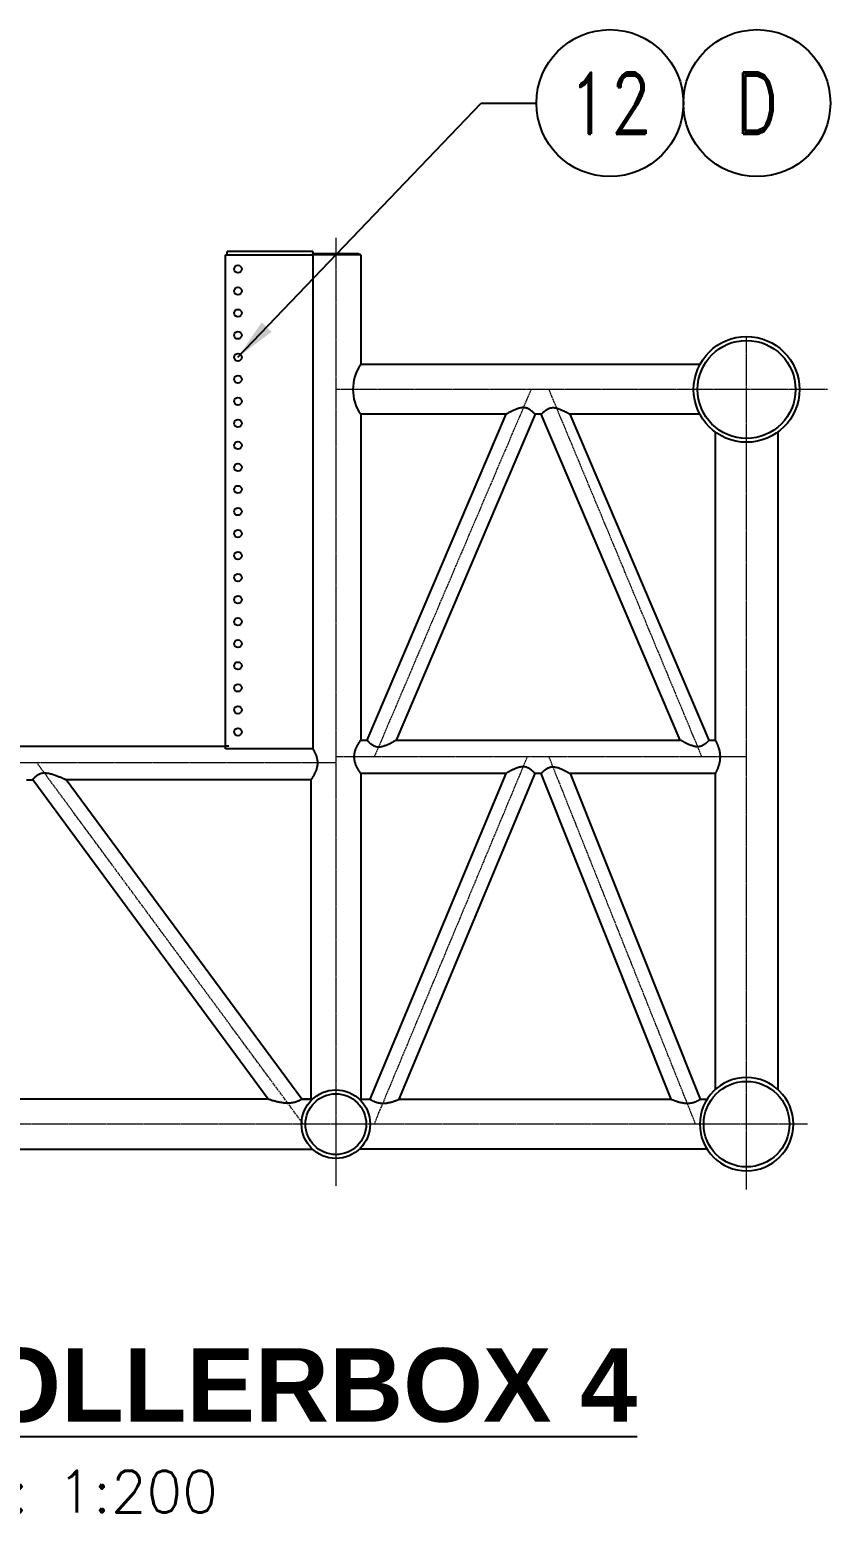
# Model space of a CAD drawing. Header units: millimetres. Extents: x 1177 to 110351, y -48371 to 8578.
# Drawn here: x 9301 to 15838, y -19170 to -7062 of the extents above; entities that cross this region are included whole.
import ezdxf
from ezdxf.enums import TextEntityAlignment as Align

# ---------------------------------------------------------------- set-up
doc = ezdxf.new("R2010")
doc.units = ezdxf.units.MM
doc.linetypes.add('CENTER', pattern=[50.8, 31.75, -6.35, 6.35, -6.35])
doc.linetypes.add('HIDDEN', pattern=[9.525, 6.35, -3.175])
doc.layers.add('CENTRELINES', color=1, linetype='CENTER', lineweight=5)
for name, color, linetype in [('DIM', 1, 'Continuous'), ('PH-20C6', 7, 'HIDDEN'), ('PH-60E', 7, 'Continuous'), ('PV-60E', 7, 'Continuous'), ('TEXT25', 3, 'Continuous')]:
    doc.layers.add(name, color=color, linetype=linetype)
doc.styles.add('ARIALBOLD', font='arialbd.ttf')
doc.styles.add('ROMAND', font='romand.shx', dxfattribs={"width": 0.8})
doc.styles.add('ROMANS', font='simplex.shx', dxfattribs={"width": 0.8})
doc.dimstyles.new('200', dxfattribs={"dimscale": 200, "dimtxt": 1.7, "dimasz": 1.7, "dimexe": 1, "dimexo": 1, "dimgap": 1, "dimtad": 3, "dimdec": 0, "dimdsep": 46, "dimtxsty": 'ROMANS', "dimcen": 2.5, "dimclrd": 1, "dimclre": 1, "dimclrt": 2, "dimadec": 0, "dimazin": 0, "dimtfac": 1, "dimtdec": 0, "dimtmove": 0, "dimatfit": 3, "dimfxl": 2, "dimtolj": 1, "dimtzin": 0, "dimarcsym": 0})

# ---------------------------------------------------------------- blocks, each defined once
blk = doc.blocks.new('A3 - TAGG')
at = {"layer": 'TEXT25'}
blk.add_circle((0, 0), 3, dxfattribs=at)
at = {"layer": 'TEXT25', "style": 'ROMAND', "width": 0.8}
blk.add_attdef('1', text='', height=2.5, dxfattribs=at).set_placement((0, 0), align=Align.MIDDLE_CENTER)
blk = doc.blocks.new('section_4')
at = {"extrusion": (0, 1, 0)}
for p, q in [((1600, 7100), (2311, 7100)), ((1600, 3064), (1600, 7100)), ((2311, 7125), (1612, 7125)), ((1612, 7100), (1612, 7125)), ((2311, 7125), (2311, 3064)), ((-1600, 3087), (1600, 3087)), ((2311, 3064), (1600, 3064)), ((-25, 2813), (25, 2813)), ((1948, 203), (25, 2813)), ((2297, 2813), (297, 2813)), ((2221, 203), (297, 2813)), ((2308, 203), (2221, 203))]:
    blk.add_line(p, q, dxfattribs=at)
for p, q in [((2703, 7100), (2311, 7100)), ((2312, 7100), (2312, 7110)), ((2312, 7110), (2688, 7110)), ((2688, 7110), (2688, 7100)), ((2703, 7100), (2703, 6203)), ((5472, 6203), (2703, 6203)), ((2703, 5797), (2703, 3137)), ((3888, 5797), (2703, 5797)), ((3888, 5797), (2753, 3137)), ((4126, 5797), (2991, 3137)), ((4176, 5797), (4126, 5797)), ((5311, 3137), (4176, 5797)), ((5549, 3137), (4414, 5797)), ((5472, 5797), (4414, 5797)), ((5599, 3137), (5599, 5651)), ((6107, 5651), (6107, 285)), ((2703, 3137), (2753, 3137)), ((2991, 3137), (5312, 3137)), ((5549, 3137), (5599, 3137)), ((2297, 192), (2297, 2813)), ((3889, 2863), (2703, 2863)), ((2703, 2863), (2703, 192)), ((2779, 203), (3889, 2863)), ((3017, 203), (4126, 2863)), ((4176, 2863), (4126, 2863)), ((5238, 203), (4176, 2863)), ((5599, 2863), (4412, 2863)), ((4412, 2863), (5474, 203)), ((5599, 285), (5599, 2863)), ((1948, 203), (-1948, 203)), ((2221, 203), (2308, 203)), ((2703, 203), (2779, 203)), ((3017, 203), (5238, 203)), ((5474, 203), (5530, 203)), ((-2308, -203), (2308, -203)), ((5530, -203), (2692, -203))]:
    blk.add_line(p, q)
for centre in [(1700, 6983), (1700, 6803), (1700, 6623), (1700, 6443), (1700, 6263), (1700, 6083), (1700, 5903), (1700, 5723), (1700, 5543), (1700, 5363), (1700, 5183), (1700, 5003), (1700, 4823), (1700, 4643), (1700, 4463), (1700, 4283), (1700, 4103), (1700, 3923), (1700, 3743), (1700, 3563), (1700, 3383), (1700, 3203)]:
    blk.add_circle(centre, 31)
at = {"ltscale": 0.5}
for centre, radius in [((5853, 6000), 432), ((5853, 6000), 400), ((2500, 0), 280), ((2500, 0), 248)]:
    blk.add_circle(centre, radius, dxfattribs=at)
blk.add_arc((2993, 6000), 354, 145.0028, 214.9972, dxfattribs=at)
at = {"extrusion": (0, -5.86771e-16, -1)}
for major_axis, start_param, end_param in [((-382, 0), -3.141592653589793, 3.141592653589793), ((-350, 0), 3.141593, 9.424778)]:
    blk.add_ellipse((5853, 0), major_axis=major_axis, ratio=0.997354, start_param=start_param, end_param=end_param, dxfattribs=at)
for points, knots in [([(2311, 3064), (2311, 3064), (2312, 3063), (2313, 3060), (2315, 3058), (2318, 3052), (2320, 3049), (2323, 3044), (2324, 3040), (2328, 3034), (2329, 3030), (2333, 3023), (2334, 3019), (2338, 3011), (2339, 3007), (2342, 2999), (2343, 2995), (2345, 2986), (2346, 2982), (2348, 2973), (2349, 2968), (2349, 2959), (2350, 2954), (2350, 2950)], [721.357271, 721.357271, 721.357271, 721.357271, 723.447251, 723.447251, 736.77568, 736.77568, 750.104109, 750.104109, 763.587208, 763.587208, 777.070307, 777.070307, 790.553406, 790.553406, 804.036505, 804.036505, 817.519604, 817.519604, 831.002703, 831.002703, 844.485803, 844.485803, 857.968902, 857.968902, 857.968902, 857.968902]), ([(2350, 2950), (2350, 2946), (2349, 2941), (2349, 2932), (2348, 2927), (2346, 2918), (2345, 2914), (2343, 2905), (2342, 2901), (2339, 2893), (2338, 2889), (2334, 2881), (2333, 2877), (2329, 2870), (2328, 2866), (2324, 2860), (2323, 2856), (2320, 2851), (2318, 2848), (2315, 2842), (2313, 2840), (2310, 2835), (2309, 2832), (2306, 2828), (2305, 2826), (2303, 2822), (2302, 2821), (2300, 2818), (2299, 2817), (2298, 2815), (2298, 2815), (2297, 2814), (2297, 2813), (2297, 2813)], [0, 0, 0, 0, 13.483099, 13.483099, 26.966198, 26.966198, 40.449297, 40.449297, 53.932397, 53.932397, 67.415496, 67.415496, 80.898595, 80.898595, 94.381694, 94.381694, 107.864793, 107.864793, 121.193222, 121.193222, 134.521651, 134.521651, 147.85008, 147.85008, 161.178509, 161.178509, 174.506938, 174.506938, 187.835367, 187.835367, 201.163796, 201.163796, 214.492225, 214.492225, 214.492225, 214.492225]), ([(25, 2813), (25, 2813), (25, 2814), (26, 2814), (26, 2815), (27, 2816), (28, 2817), (29, 2818), (30, 2819), (32, 2822), (33, 2823), (36, 2826), (37, 2827), (40, 2830), (42, 2832), (45, 2835), (47, 2837), (51, 2841), (53, 2842), (57, 2846), (60, 2848), (65, 2852), (67, 2853), (73, 2857), (76, 2858), (81, 2860), (82, 2861), (85, 2862), (87, 2863), (90, 2864), (92, 2865), (95, 2866), (97, 2866), (101, 2867), (102, 2867), (106, 2868), (108, 2868), (113, 2868), (117, 2868), (120, 2868)], [606.546722, 606.546722, 606.546722, 606.546722, 617.272365, 617.272365, 627.998008, 627.998008, 638.723651, 638.723651, 649.449293, 649.449293, 660.174936, 660.174936, 670.900579, 670.900579, 681.626222, 681.626222, 692.351865, 692.351865, 702.92155, 702.92155, 713.491236, 713.491236, 724.060922, 724.060922, 734.630608, 734.630608, 739.915451, 739.915451, 745.200294, 745.200294, 750.485137, 750.485137, 755.76998, 755.76998, 761.054822, 761.054822, 766.339665, 766.339665, 776.909351, 776.909351, 776.909351, 776.909351]), ([(120, 2868), (131, 2868), (136, 2868), (146, 2867), (151, 2866), (161, 2864), (166, 2863), (176, 2861), (181, 2859), (191, 2856), (196, 2854), (206, 2851), (211, 2849), (220, 2846), (224, 2844), (233, 2841), (237, 2839), (245, 2836), (250, 2834), (258, 2831), (262, 2829), (268, 2827), (269, 2826), (273, 2824), (275, 2823), (278, 2822), (280, 2821), (283, 2820), (284, 2819), (286, 2818), (287, 2818), (289, 2817), (289, 2817), (291, 2816), (292, 2816), (293, 2815), (293, 2815), (295, 2815), (295, 2814), (296, 2814), (296, 2814), (297, 2814), (297, 2814), (297, 2813), (297, 2813), (297, 2813)], [0, 0, 0, 0, 15.040445, 15.040445, 30.080891, 30.080891, 45.121336, 45.121336, 60.161782, 60.161782, 75.202227, 75.202227, 90.242673, 90.242673, 105.283118, 105.283118, 120.323564, 120.323564, 135.189235, 135.189235, 150.054906, 150.054906, 157.487742, 157.487742, 164.920578, 164.920578, 172.353413, 172.353413, 179.786249, 179.786249, 184.574474, 184.574474, 189.362698, 189.362698, 194.150923, 194.150923, 198.939148, 198.939148, 203.727372, 203.727372, 208.515597, 208.515597, 213.303822, 213.303822, 218.092046, 218.092046, 218.092046, 218.092046]), ([(2104, 171), (2099, 171), (2095, 171), (2085, 172), (2081, 172), (2071, 173), (2067, 174), (2057, 175), (2053, 176), (2044, 177), (2039, 178), (2030, 180), (2026, 181), (2018, 183), (2013, 184), (2005, 186), (2002, 187), (1995, 189), (1992, 190), (1985, 191), (1982, 192), (1976, 194), (1973, 195), (1968, 197), (1965, 198), (1961, 199), (1959, 200), (1955, 201), (1954, 201), (1951, 202), (1950, 203), (1949, 203), (1948, 203), (1948, 203)], [0, 0, 0, 0, 13.517348, 13.517348, 27.034695, 27.034695, 40.552043, 40.552043, 54.06939, 54.06939, 67.586738, 67.586738, 81.104085, 81.104085, 94.621433, 94.621433, 108.13878, 108.13878, 120.047966, 120.047966, 131.957152, 131.957152, 143.866338, 143.866338, 155.775524, 155.775524, 167.68471, 167.68471, 179.593896, 179.593896, 191.503082, 191.503082, 203.412268, 203.412268, 203.412268, 203.412268]), ([(2221, 203), (2221, 203), (2220, 203), (2220, 203), (2219, 202), (2218, 202), (2217, 201), (2216, 200), (2215, 200), (2212, 198), (2211, 197), (2208, 196), (2206, 195), (2203, 193), (2201, 192), (2197, 190), (2195, 189), (2190, 187), (2187, 186), (2182, 184), (2179, 182), (2172, 180), (2169, 179), (2162, 177), (2159, 177), (2152, 175), (2148, 174), (2140, 173), (2136, 173), (2129, 172), (2125, 172), (2117, 171), (2113, 171), (2102, 171)], [579.361643, 579.361643, 579.361643, 579.361643, 589.670279, 589.670279, 599.978914, 599.978914, 610.28755, 610.28755, 620.596186, 620.596186, 630.904821, 630.904821, 641.213457, 641.213457, 651.522093, 651.522093, 661.830728, 661.830728, 673.089231, 673.089231, 684.347734, 684.347734, 695.606236, 695.606236, 706.864739, 706.864739, 718.123242, 718.123242, 729.381744, 729.381744, 740.640247, 740.640247, 751.89875, 751.89875, 751.89875, 751.89875])]:
    blk.add_open_spline(points, degree=3, knots=knots)
at = {"layer": 'CENTRELINES', "color": 1, "linetype": 'CENTER', "ltscale": 0.4}
for p, q in [((2500, 7237), (2500, -505)), ((5853, -533), (5853, 6427)), ((6514, 6000), (2500, 6000)), ((4094, 6000), (2814, 3000)), ((4238, 6000), (5487, 3000)), ((2500, 2950), (-2500, 2950)), ((5853, 3000), (2500, 3000)), ((2813, 0), (4064, 3000)), ((5437, 0), (4240, 3000)), ((6351, 0), (-6351, 0))]:
    blk.add_line(p, q, dxfattribs=at)
at = {"layer": 'CENTRELINES', "color": 1, "linetype": 'CENTER', "ltscale": 0.4, "extrusion": (0, 1, 0)}
blk.add_line((2234, 0), (60, 2950), dxfattribs=at)
at = {"layer": 'PH-20C6', "extrusion": (0, 1, 0)}
blk.add_line((1625, 3087), (1600, 3087), dxfattribs=at)
at = {"layer": 'PH-60E'}
blk.add_open_spline([(5420, 178), (5420, 178), (5421, 178), (5424, 179), (5427, 180), (5433, 182), (5435, 183), (5441, 186), (5443, 187), (5447, 189), (5450, 190), (5454, 192), (5456, 193), (5459, 195), (5461, 195), (5464, 197), (5466, 198), (5468, 199), (5469, 200), (5471, 201), (5472, 202), (5473, 202), (5473, 203), (5474, 203), (5474, 203), (5474, 203)], degree=3, knots=[419.698317, 419.698317, 419.698317, 419.698317, 420.563047, 420.563047, 431.022055, 431.022055, 441.481064, 441.481064, 451.940072, 451.940072, 462.381696, 462.381696, 472.82332, 472.82332, 483.264944, 483.264944, 493.706568, 493.706568, 504.148191, 504.148191, 514.589815, 514.589815, 525.031439, 525.031439, 535.473063, 535.473063, 535.473063, 535.473063], dxfattribs=at)
at = {"layer": 'PV-60E'}
for points, knots in [([(4126, 5797), (4126, 5797), (4126, 5797), (4126, 5797), (4125, 5798), (4124, 5799), (4123, 5800), (4122, 5801), (4121, 5802), (4119, 5805), (4118, 5806), (4115, 5808), (4113, 5810), (4110, 5813), (4109, 5814), (4105, 5818), (4103, 5819), (4100, 5823), (4097, 5824), (4093, 5828), (4091, 5830), (4085, 5833), (4083, 5835), (4077, 5839), (4074, 5840), (4068, 5843), (4065, 5845), (4060, 5847), (4058, 5847), (4055, 5848), (4053, 5849), (4050, 5850), (4048, 5850), (4045, 5851), (4043, 5851), (4039, 5851), (4038, 5852), (4034, 5852), (4032, 5852), (4026, 5852), (4021, 5851), (4012, 5850), (4007, 5849), (3998, 5847), (3994, 5846), (3985, 5843), (3980, 5842), (3972, 5838), (3967, 5836), (3959, 5833), (3955, 5831), (3947, 5827), (3943, 5826), (3936, 5822), (3932, 5820), (3926, 5817), (3923, 5816), (3918, 5813), (3916, 5812), (3911, 5809), (3909, 5808), (3904, 5805), (3902, 5804), (3899, 5802), (3897, 5801), (3894, 5800), (3893, 5799), (3891, 5798), (3890, 5798), (3889, 5797), (3889, 5797), (3889, 5797)], [169.492571, 169.492571, 169.492571, 169.492571, 179.968019, 179.968019, 190.443467, 190.443467, 200.918915, 200.918915, 211.394363, 211.394363, 221.869811, 221.869811, 232.345259, 232.345259, 242.820707, 242.820707, 253.296155, 253.296155, 264.007278, 264.007278, 274.718402, 274.718402, 285.429525, 285.429525, 296.140649, 296.140649, 306.851772, 306.851772, 312.207334, 312.207334, 317.562896, 317.562896, 322.918457, 322.918457, 328.274019, 328.274019, 333.629581, 333.629581, 338.985142, 338.985142, 352.948528, 352.948528, 366.911913, 366.911913, 380.875298, 380.875298, 394.838683, 394.838683, 408.802068, 408.802068, 422.765453, 422.765453, 436.728838, 436.728838, 450.692223, 450.692223, 461.632283, 461.632283, 472.572343, 472.572343, 483.512403, 483.512403, 494.452463, 494.452463, 505.392523, 505.392523, 516.332582, 516.332582, 527.272642, 527.272642, 538.212702, 538.212702, 538.212702, 538.212702]), ([(4176, 5797), (4176, 5797), (4177, 5797), (4178, 5797), (4178, 5798), (4179, 5799), (4180, 5800), (4181, 5801), (4182, 5802), (4185, 5805), (4186, 5806), (4188, 5808), (4190, 5810), (4193, 5813), (4195, 5814), (4198, 5818), (4200, 5819), (4204, 5823), (4206, 5824), (4210, 5828), (4213, 5830), (4218, 5833), (4220, 5835), (4226, 5839), (4229, 5840), (4235, 5843), (4238, 5845), (4243, 5847), (4245, 5847), (4248, 5848), (4250, 5849), (4253, 5850), (4255, 5850), (4259, 5851), (4260, 5851), (4264, 5851), (4266, 5852), (4269, 5852), (4271, 5852), (4277, 5852), (4282, 5851), (4291, 5850), (4296, 5849), (4305, 5847), (4310, 5846), (4319, 5843), (4323, 5842), (4332, 5838), (4336, 5836), (4344, 5833), (4348, 5831), (4356, 5827), (4360, 5826), (4368, 5822), (4371, 5820), (4377, 5817), (4380, 5816), (4385, 5813), (4387, 5812), (4392, 5809), (4395, 5808), (4399, 5805), (4401, 5804), (4405, 5802), (4406, 5801), (4409, 5800), (4410, 5799), (4412, 5798), (4413, 5798), (4414, 5797), (4414, 5797), (4414, 5797)], [169.492571, 169.492571, 169.492571, 169.492571, 179.968019, 179.968019, 190.443467, 190.443467, 200.918915, 200.918915, 211.394363, 211.394363, 221.869811, 221.869811, 232.345259, 232.345259, 242.820707, 242.820707, 253.296155, 253.296155, 264.007278, 264.007278, 274.718402, 274.718402, 285.429525, 285.429525, 296.140649, 296.140649, 306.851772, 306.851772, 312.207334, 312.207334, 317.562896, 317.562896, 322.918457, 322.918457, 328.274019, 328.274019, 333.629581, 333.629581, 338.985142, 338.985142, 352.948528, 352.948528, 366.911913, 366.911913, 380.875298, 380.875298, 394.838683, 394.838683, 408.802068, 408.802068, 422.765453, 422.765453, 436.728838, 436.728838, 450.692223, 450.692223, 461.632283, 461.632283, 472.572343, 472.572343, 483.512403, 483.512403, 494.452463, 494.452463, 505.392523, 505.392523, 516.332582, 516.332582, 527.272642, 527.272642, 538.212702, 538.212702, 538.212702, 538.212702]), ([(2650, 3000), (2650, 3004), (2651, 3009), (2651, 3018), (2652, 3023), (2654, 3032), (2655, 3036), (2657, 3045), (2658, 3049), (2661, 3057), (2662, 3061), (2666, 3069), (2667, 3073), (2671, 3080), (2672, 3084), (2676, 3090), (2677, 3094), (2680, 3099), (2682, 3102), (2685, 3108), (2687, 3110), (2690, 3115), (2691, 3118), (2694, 3122), (2695, 3124), (2697, 3128), (2698, 3129), (2700, 3132), (2701, 3133), (2702, 3135), (2702, 3135), (2703, 3136), (2703, 3137), (2703, 3137)], [0, 0, 0, 0, 13.483099, 13.483099, 26.966198, 26.966198, 40.449297, 40.449297, 53.932397, 53.932397, 67.415496, 67.415496, 80.898595, 80.898595, 94.381694, 94.381694, 107.864793, 107.864793, 121.193222, 121.193222, 134.521651, 134.521651, 147.85008, 147.85008, 161.178509, 161.178509, 174.506938, 174.506938, 187.835367, 187.835367, 201.163796, 201.163796, 214.492225, 214.492225, 214.492225, 214.492225]), ([(2753, 3137), (2753, 3137), (2753, 3136), (2754, 3136), (2754, 3135), (2755, 3134), (2756, 3134), (2758, 3132), (2759, 3131), (2761, 3129), (2762, 3128), (2764, 3125), (2766, 3124), (2769, 3121), (2771, 3119), (2774, 3116), (2776, 3114), (2780, 3111), (2782, 3109), (2786, 3105), (2789, 3104), (2794, 3100), (2797, 3098), (2802, 3095), (2805, 3093), (2811, 3090), (2814, 3089), (2819, 3087), (2821, 3086), (2824, 3085), (2826, 3085), (2829, 3084), (2831, 3083), (2835, 3083), (2836, 3082), (2840, 3082), (2842, 3082), (2845, 3082), (2847, 3082), (2854, 3082), (2858, 3082), (2867, 3083), (2872, 3084), (2881, 3086), (2886, 3087), (2895, 3090), (2899, 3092), (2908, 3095), (2912, 3097), (2920, 3100), (2925, 3102), (2933, 3106), (2936, 3108), (2944, 3111), (2947, 3113), (2953, 3116), (2956, 3118), (2961, 3120), (2964, 3122), (2968, 3124), (2971, 3126), (2975, 3128), (2977, 3129), (2981, 3131), (2982, 3132), (2985, 3134), (2987, 3134), (2988, 3135), (2989, 3136), (2990, 3136), (2991, 3137), (2991, 3137)], [169.492571, 169.492571, 169.492571, 169.492571, 179.968019, 179.968019, 190.443467, 190.443467, 200.918915, 200.918915, 211.394363, 211.394363, 221.869811, 221.869811, 232.345259, 232.345259, 242.820707, 242.820707, 253.296155, 253.296155, 264.007278, 264.007278, 274.718402, 274.718402, 285.429525, 285.429525, 296.140649, 296.140649, 306.851772, 306.851772, 312.207334, 312.207334, 317.562896, 317.562896, 322.918457, 322.918457, 328.274019, 328.274019, 333.629581, 333.629581, 338.985142, 338.985142, 352.948528, 352.948528, 366.911913, 366.911913, 380.875298, 380.875298, 394.838683, 394.838683, 408.802068, 408.802068, 422.765453, 422.765453, 436.728838, 436.728838, 450.692223, 450.692223, 461.632283, 461.632283, 472.572343, 472.572343, 483.512403, 483.512403, 494.452463, 494.452463, 505.392523, 505.392523, 516.332582, 516.332582, 527.272642, 527.272642, 538.212702, 538.212702, 538.212702, 538.212702]), ([(5549, 3137), (5549, 3137), (5549, 3136), (5549, 3136), (5548, 3135), (5547, 3134), (5546, 3134), (5545, 3132), (5544, 3131), (5542, 3129), (5541, 3128), (5538, 3125), (5536, 3124), (5533, 3121), (5532, 3119), (5528, 3116), (5526, 3114), (5523, 3111), (5520, 3109), (5516, 3105), (5514, 3104), (5508, 3100), (5506, 3098), (5500, 3095), (5497, 3093), (5491, 3090), (5488, 3089), (5483, 3087), (5481, 3086), (5478, 3085), (5476, 3085), (5473, 3084), (5471, 3083), (5468, 3083), (5466, 3082), (5462, 3082), (5461, 3082), (5457, 3082), (5455, 3082), (5449, 3082), (5444, 3082), (5435, 3083), (5430, 3084), (5421, 3086), (5417, 3087), (5408, 3090), (5403, 3092), (5395, 3095), (5390, 3097), (5382, 3100), (5378, 3102), (5370, 3106), (5366, 3108), (5359, 3111), (5355, 3113), (5349, 3116), (5346, 3118), (5341, 3120), (5339, 3122), (5334, 3124), (5332, 3126), (5327, 3128), (5325, 3129), (5322, 3131), (5320, 3132), (5317, 3134), (5316, 3134), (5314, 3135), (5313, 3136), (5312, 3136), (5312, 3137), (5312, 3137)], [169.492571, 169.492571, 169.492571, 169.492571, 179.968019, 179.968019, 190.443467, 190.443467, 200.918915, 200.918915, 211.394363, 211.394363, 221.869811, 221.869811, 232.345259, 232.345259, 242.820707, 242.820707, 253.296155, 253.296155, 264.007278, 264.007278, 274.718402, 274.718402, 285.429525, 285.429525, 296.140649, 296.140649, 306.851772, 306.851772, 312.207334, 312.207334, 317.562896, 317.562896, 322.918457, 322.918457, 328.274019, 328.274019, 333.629581, 333.629581, 338.985142, 338.985142, 352.948528, 352.948528, 366.911913, 366.911913, 380.875298, 380.875298, 394.838683, 394.838683, 408.802068, 408.802068, 422.765453, 422.765453, 436.728838, 436.728838, 450.692223, 450.692223, 461.632283, 461.632283, 472.572343, 472.572343, 483.512403, 483.512403, 494.452463, 494.452463, 505.392523, 505.392523, 516.332582, 516.332582, 527.272642, 527.272642, 538.212702, 538.212702, 538.212702, 538.212702]), ([(5639, 3000), (5639, 3004), (5639, 3009), (5638, 3018), (5638, 3022), (5637, 3031), (5636, 3036), (5635, 3044), (5634, 3049), (5632, 3057), (5631, 3061), (5628, 3069), (5627, 3073), (5625, 3080), (5623, 3084), (5621, 3090), (5620, 3094), (5617, 3100), (5616, 3102), (5613, 3108), (5612, 3111), (5610, 3116), (5609, 3118), (5607, 3122), (5606, 3124), (5604, 3128), (5603, 3129), (5602, 3132), (5601, 3133), (5600, 3135), (5600, 3135), (5599, 3136), (5599, 3137), (5599, 3137)], [0, 0, 0, 0, 13.195852, 13.195852, 26.391704, 26.391704, 39.587556, 39.587556, 52.783407, 52.783407, 65.979259, 65.979259, 79.175111, 79.175111, 92.370963, 92.370963, 105.566815, 105.566815, 118.712362, 118.712362, 131.85791, 131.85791, 145.003458, 145.003458, 158.149006, 158.149006, 171.294553, 171.294553, 184.440101, 184.440101, 197.585649, 197.585649, 210.731196, 210.731196, 210.731196, 210.731196]), ([(2703, 2863), (2703, 2863), (2703, 2864), (2702, 2865), (2702, 2865), (2701, 2867), (2700, 2868), (2698, 2871), (2697, 2872), (2695, 2876), (2694, 2878), (2691, 2882), (2690, 2885), (2687, 2890), (2685, 2892), (2682, 2898), (2680, 2901), (2677, 2906), (2676, 2910), (2672, 2916), (2671, 2920), (2667, 2927), (2666, 2931), (2662, 2939), (2661, 2943), (2658, 2951), (2657, 2955), (2655, 2964), (2654, 2968), (2652, 2977), (2651, 2982), (2651, 2991), (2650, 2996), (2650, 3000)], [643.476676, 643.476676, 643.476676, 643.476676, 656.805105, 656.805105, 670.133534, 670.133534, 683.461963, 683.461963, 696.790392, 696.790392, 710.118821, 710.118821, 723.447251, 723.447251, 736.77568, 736.77568, 750.104109, 750.104109, 763.587208, 763.587208, 777.070307, 777.070307, 790.553406, 790.553406, 804.036505, 804.036505, 817.519604, 817.519604, 831.002703, 831.002703, 844.485803, 844.485803, 857.968902, 857.968902, 857.968902, 857.968902]), ([(4030, 2918), (4022, 2918), (4018, 2918), (4009, 2917), (4005, 2916), (3996, 2914), (3992, 2913), (3984, 2911), (3980, 2909), (3972, 2906), (3968, 2905), (3960, 2901), (3956, 2899), (3949, 2896), (3945, 2894), (3938, 2891), (3935, 2889), (3929, 2886), (3926, 2885), (3921, 2882), (3918, 2880), (3913, 2877), (3910, 2876), (3906, 2873), (3903, 2872), (3899, 2870), (3898, 2869), (3895, 2867), (3893, 2866), (3891, 2865), (3890, 2864), (3889, 2864), (3889, 2863), (3889, 2863)], [0, 0, 0, 0, 12.841831, 12.841831, 25.683663, 25.683663, 38.525494, 38.525494, 51.367326, 51.367326, 64.209157, 64.209157, 77.050989, 77.050989, 89.89282, 89.89282, 102.734651, 102.734651, 114.414798, 114.414798, 126.094944, 126.094944, 137.775091, 137.775091, 149.455237, 149.455237, 161.135384, 161.135384, 172.81553, 172.81553, 184.495677, 184.495677, 196.175823, 196.175823, 196.175823, 196.175823]), ([(4126, 2863), (4126, 2863), (4126, 2864), (4125, 2864), (4125, 2865), (4124, 2866), (4123, 2867), (4121, 2868), (4120, 2869), (4118, 2872), (4117, 2873), (4114, 2876), (4112, 2877), (4109, 2880), (4107, 2882), (4103, 2885), (4102, 2887), (4097, 2890), (4095, 2892), (4091, 2896), (4088, 2897), (4083, 2901), (4081, 2903), (4075, 2906), (4072, 2908), (4066, 2910), (4063, 2912), (4059, 2914), (4057, 2914), (4054, 2915), (4052, 2916), (4049, 2916), (4047, 2917), (4044, 2917), (4042, 2918), (4038, 2918), (4037, 2918), (4033, 2918), (4032, 2918), (4030, 2918)], [561.97298, 561.97298, 561.97298, 561.97298, 572.809211, 572.809211, 583.645442, 583.645442, 594.481674, 594.481674, 605.317905, 605.317905, 616.154136, 616.154136, 626.990368, 626.990368, 637.826599, 637.826599, 648.66283, 648.66283, 659.029265, 659.029265, 669.395701, 669.395701, 679.762136, 679.762136, 690.128571, 690.128571, 700.495006, 700.495006, 705.678224, 705.678224, 710.861442, 710.861442, 716.044659, 716.044659, 721.227877, 721.227877, 726.411094, 726.411094, 731.594312, 731.594312, 731.594312, 731.594312]), ([(4176, 2863), (4176, 2863), (4176, 2864), (4177, 2864), (4177, 2865), (4178, 2866), (4179, 2866), (4181, 2868), (4182, 2869), (4184, 2871), (4185, 2872), (4188, 2875), (4189, 2876), (4192, 2879), (4194, 2881), (4197, 2884), (4199, 2886), (4203, 2889), (4205, 2891), (4210, 2895), (4212, 2896), (4217, 2900), (4220, 2902), (4225, 2905), (4228, 2907), (4234, 2910), (4238, 2911), (4243, 2913), (4244, 2914), (4248, 2915), (4249, 2915), (4253, 2916), (4254, 2917), (4258, 2917), (4260, 2918), (4263, 2918), (4265, 2918), (4269, 2918), (4270, 2918), (4277, 2918), (4281, 2918), (4291, 2917), (4295, 2916), (4304, 2914), (4309, 2913), (4317, 2910), (4322, 2908), (4330, 2905), (4335, 2903), (4343, 2900), (4347, 2898), (4355, 2894), (4359, 2892), (4366, 2889), (4369, 2887), (4375, 2884), (4378, 2882), (4383, 2880), (4385, 2878), (4390, 2876), (4393, 2874), (4397, 2872), (4399, 2871), (4402, 2869), (4404, 2868), (4407, 2866), (4408, 2866), (4410, 2865), (4411, 2864), (4412, 2864), (4412, 2863), (4412, 2863)], [169.56688, 169.56688, 169.56688, 169.56688, 180.052444, 180.052444, 190.538008, 190.538008, 201.023572, 201.023572, 211.509136, 211.509136, 221.9947, 221.9947, 232.480264, 232.480264, 242.965827, 242.965827, 253.451391, 253.451391, 264.161687, 264.161687, 274.871984, 274.871984, 285.58228, 285.58228, 296.292576, 296.292576, 307.002872, 307.002872, 312.35802, 312.35802, 317.713168, 317.713168, 323.068316, 323.068316, 328.423465, 328.423465, 333.778613, 333.778613, 339.133761, 339.133761, 352.94887, 352.94887, 366.763978, 366.763978, 380.579087, 380.579087, 394.394196, 394.394196, 408.209304, 408.209304, 422.024413, 422.024413, 435.839522, 435.839522, 449.654631, 449.654631, 460.590485, 460.590485, 471.526339, 471.526339, 482.462193, 482.462193, 493.398047, 493.398047, 504.333901, 504.333901, 515.269755, 515.269755, 526.20561, 526.20561, 537.141464, 537.141464, 537.141464, 537.141464]), ([(5599, 2863), (5599, 2863), (5599, 2864), (5600, 2865), (5600, 2865), (5601, 2867), (5602, 2868), (5603, 2871), (5604, 2872), (5606, 2876), (5607, 2878), (5609, 2882), (5610, 2884), (5612, 2889), (5613, 2892), (5616, 2898), (5617, 2900), (5620, 2906), (5621, 2910), (5623, 2916), (5625, 2920), (5627, 2927), (5628, 2931), (5631, 2939), (5632, 2943), (5634, 2951), (5635, 2956), (5636, 2964), (5637, 2969), (5638, 2978), (5638, 2982), (5639, 2991), (5639, 2996), (5639, 3000)], [632.193589, 632.193589, 632.193589, 632.193589, 645.339136, 645.339136, 658.484684, 658.484684, 671.630232, 671.630232, 684.775779, 684.775779, 697.921327, 697.921327, 711.066875, 711.066875, 724.212422, 724.212422, 737.35797, 737.35797, 750.553822, 750.553822, 763.749674, 763.749674, 776.945526, 776.945526, 790.141378, 790.141378, 803.337229, 803.337229, 816.533081, 816.533081, 829.728933, 829.728933, 842.924785, 842.924785, 842.924785, 842.924785]), ([(2779, 203), (2779, 203), (2780, 203), (2780, 203), (2781, 202), (2782, 202), (2783, 201), (2785, 200), (2786, 199), (2788, 198), (2790, 197), (2793, 195), (2794, 195), (2798, 193), (2800, 192), (2804, 190), (2806, 189), (2811, 187), (2813, 186), (2818, 183), (2821, 182), (2827, 180), (2830, 179), (2836, 178), (2839, 177), (2846, 175), (2849, 174), (2856, 173), (2860, 173), (2867, 172), (2870, 172), (2877, 171), (2881, 171), (2884, 171)], [532.301312, 532.301312, 532.301312, 532.301312, 542.753156, 542.753156, 553.205001, 553.205001, 563.656845, 563.656845, 574.108689, 574.108689, 584.560533, 584.560533, 595.012377, 595.012377, 605.464221, 605.464221, 615.916065, 615.916065, 626.334599, 626.334599, 636.753132, 636.753132, 647.171665, 647.171665, 657.590198, 657.590198, 668.008732, 668.008732, 678.427265, 678.427265, 688.845798, 688.845798, 699.264331, 699.264331, 699.264331, 699.264331]), ([(2884, 171), (2892, 171), (2896, 171), (2904, 172), (2908, 172), (2916, 173), (2920, 174), (2928, 175), (2932, 176), (2939, 177), (2943, 178), (2951, 180), (2954, 181), (2961, 183), (2964, 184), (2971, 186), (2974, 187), (2980, 189), (2982, 190), (2988, 192), (2990, 193), (2995, 194), (2998, 195), (3002, 197), (3004, 198), (3007, 199), (3009, 200), (3012, 201), (3013, 202), (3015, 202), (3016, 203), (3017, 203), (3017, 203), (3017, 203)], [0, 0, 0, 0, 11.734859, 11.734859, 23.469719, 23.469719, 35.204578, 35.204578, 46.939437, 46.939437, 58.674296, 58.674296, 70.409156, 70.409156, 82.144015, 82.144015, 93.878874, 93.878874, 104.977658, 104.977658, 116.076442, 116.076442, 127.175226, 127.175226, 138.27401, 138.27401, 149.372794, 149.372794, 160.471579, 160.471579, 171.570363, 171.570363, 182.669147, 182.669147, 182.669147, 182.669147]), ([(5238, 203), (5238, 203), (5239, 203), (5240, 203), (5240, 202), (5242, 202), (5243, 201), (5246, 200), (5248, 199), (5252, 198), (5254, 197), (5258, 195), (5260, 194), (5265, 193), (5268, 192), (5273, 190), (5276, 189), (5282, 187), (5285, 186), (5292, 184), (5295, 183), (5302, 181), (5306, 180), (5313, 178), (5317, 177), (5325, 176), (5329, 175), (5337, 174), (5341, 173), (5349, 172), (5353, 172), (5361, 171), (5365, 171), (5373, 171), (5376, 171), (5383, 172), (5387, 172), (5394, 173), (5397, 173), (5404, 174), (5408, 175), (5414, 177), (5417, 177), (5420, 178)], [184.134002, 184.134002, 184.134002, 184.134002, 195.289504, 195.289504, 206.445006, 206.445006, 217.600507, 217.600507, 228.756009, 228.756009, 239.911511, 239.911511, 251.067013, 251.067013, 262.222514, 262.222514, 273.378016, 273.378016, 285.239265, 285.239265, 297.100513, 297.100513, 308.961762, 308.961762, 320.82301, 320.82301, 332.684259, 332.684259, 344.545507, 344.545507, 356.406756, 356.406756, 368.268004, 368.268004, 378.727013, 378.727013, 389.186021, 389.186021, 399.64503, 399.64503, 410.104038, 410.104038, 419.698317, 419.698317, 419.698317, 419.698317])]:
    blk.add_open_spline(points, degree=3, knots=knots, dxfattribs=at)

msp = doc.modelspace()

# ---------------------------------------------------------------- block references
msp.add_blockref('section_4', (9300.7, -16000))
at = {"layer": 'DIM', "xscale": 200, "yscale": 200, "zscale": 200}
for p, values in [((14037.7, -7662), {'1': '12'}), ((15237.7, -7662), {'1': 'D'})]:
    msp.add_blockref('A3 - TAGG', p, dxfattribs=at).add_auto_attribs(values)

# ---------------------------------------------------------------- texts
at = {"layer": 'DIM', "color": 3, "insert": (9300.7, -18500), "char_height": 600, "attachment_point": 5, "style": 'ARIALBOLD'}
msp.add_mtext('{\\L\\A1;STINGER ROLLERBOX 4\\P}\\C2;\\Fromans|c0;\\H0.5667x;\\A1;SCALE: 1:200', dxfattribs=at)

# ---------------------------------------------------------------- leaders
msp.add_leader([(11000.7, -9737.1), (12985.9, -7662), (13437.7, -7662)], dimstyle='200', override={"dimgap": 1, "dimtad": 0})

doc.saveas('drawing.dxf')
